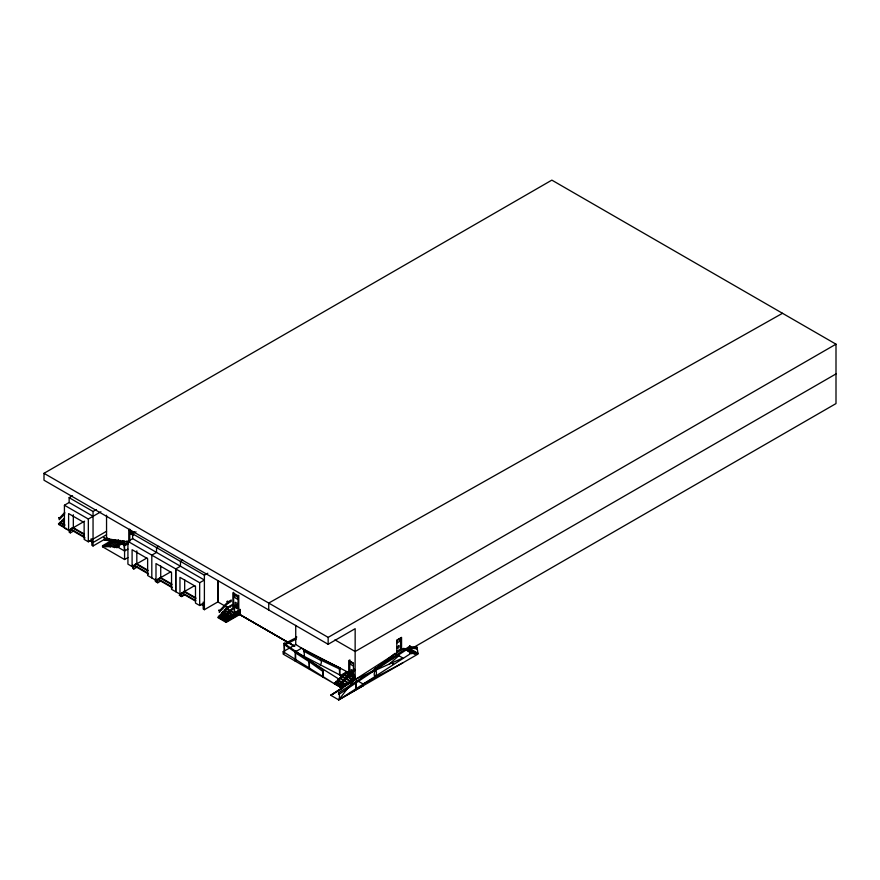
<?xml version="1.0" encoding="UTF-8"?>
<svg xmlns="http://www.w3.org/2000/svg" width="880" height="880" viewBox="0 0 880 880"><rect width="100%" height="100%" fill="white"/><g stroke="black" fill="none" stroke-linecap="round" stroke-linejoin="round"><path stroke-width="1.32" d="M217.877 580.668L217.855 601.909L228.173 607.871M334.499 683.056L342.617 688.435L334.499 683.749L334.499 683.056L336.116 682.132L344.234 686.488L355.157 678.667L342.265 687.632L342.617 688.435L334.433 683.771L334.499 683.056L342.309 687.742L336.116 681.439L337.909 680.405L346.027 684.904L355.179 678.678L338.712 699.875L330.748 695.277L403.557 648.45L411.51 653.004L411.51 653.708L413.655 653.136L413.655 653.829L414.733 653.213L414.733 653.895L415.811 653.279L415.811 653.972L416.944 653.312L416.944 654.005L418.077 653.345L418.077 654.038L338.712 699.875L411.51 653.004M338.855 694.43L374.627 670.461L374.638 669.108L409.475 646.437L416.702 647.471M338.547 694.177L338.558 692.813L375.045 669.262M339.845 669.537L340.153 667.931L321.013 658.801M348.062 683.232L339.944 678.535L339.944 677.853L348.062 682.539L348.062 683.232L346.027 684.904L337.909 679.712L344.245 686.125L355.113 678.722M363.11 685.773L363.121 683.947L402.842 662.827M104.423 539.902L118.789 540.76L124.795 545.622L124.817 544.236L118.789 540.76L104.423 538.131L104.423 540.001L118.8 542.146L124.795 545.622L128.359 543.741M309.331 662.266L309.749 660.715L284.405 643.753M375.045 670.637L374.737 668.987L392.92 657.349M323.378 671.352L323.488 670.01L309.749 660.715L309.749 662.068L323.081 671.572M338.69 692.604C339.768 691.493 339.658 701.118 338.701 699.457M355.608 688.809L355.949 681.714L356.037 688.996M356.29 681.912L355.608 681.912M374.891 668.811C379.83 675.323 370.997 680.889 375.551 668.866M417.208 647.064C415.69 646.008 419.001 652.036 417.219 653.917M124.894 543.983C123.068 541.497 125.708 560.45 124.223 543.983L124.795 545.622M124.223 550.121L124.894 550.121M235.037 605.616C234.058 604.12 234.421 613.239 234.993 612.326M284.317 653.158L284.229 643.115L284.57 651.761M284.57 643.313L283.932 643.412M295.075 660.781L295.757 660.781L295.075 660.781L295.416 650.925L295.757 659.571M295.757 651.123L295.075 651.123M303.853 649.737C302.467 648.824 305.569 654.72 303.864 656.59M309.32 668.877L309.155 660.242L309.496 668.712M309.496 660.44L308.814 660.44M320.749 658.526C319.242 657.547 322.74 662.013 320.749 664.279M322.575 669.801L323.235 669.746L322.894 676.841L322.564 669.746L323.224 669.801M322.575 676.698L323.235 676.643M339.339 667.755L340.01 667.711L339.669 674.806L339.328 667.711L339.999 667.755M339.328 674.608L340.01 674.608M351.582 679.734L351.428 679.745M64.801 512.391L59.235 518.342L59.235 519.728L64.801 513.81M227.623 602.074L219.274 611.006L219.274 612.392L227.623 603.526L231.231 601.447L231.231 599.995L227.623 602.074L227.623 603.526M350.922 672.056L342.496 680.856L342.496 682.242L354.651 670.681L354.651 669.229L350.922 672.056L350.922 673.508M234.366 607.541L225.929 616.275L225.929 614.889L234.366 606.089L234.366 612.238M389.213 664.114L398.871 655.732M371.921 671.858L394.9 653.455L402.842 657.998L355.113 679.393L330.748 695.277L341.429 689.117M58.762 524.205L59.323 524.392L58.52 523.655L60.137 522.72L64.779 525.404M303.281 656.447L303.765 656.722M320.177 665.291L320.65 665.566M416.702 648.846L409.53 647.79L374.627 670.461L392.502 657.151L392.92 658.724M374.627 670.461L392.612 657.107L374.748 669.009M338.712 699.875L363.066 685.817L363.055 683.98L355.113 679.393L355.157 628.683L328.152 644.281L44 480.216L44 473.319L551.848 180.125L836 344.179L836 403.579L410.135 649.451L410.135 648.758L408.991 649.418L408.991 648.725L407.858 649.385M93.049 516.307L69.146 502.502L69.146 497.673L72.523 495.726M84.579 521.191L68.607 530.409L64.427 528L64.427 505.23L69.146 502.502M64.251 522.335L61.919 520.993L63.954 518.441M60.137 522.72L61.919 520.993M69.146 497.673L93.049 511.478L96.426 509.531M64.427 505.23L88.33 519.035L100.925 511.753M69.146 529.87L69.146 532.169L70.345 532.862L73.722 530.915M68.607 530.409L68.607 513.579L84.139 522.544L84.139 539.385L88.33 541.794L106.546 531.278M106.546 534.721L93.049 542.52L89.584 540.529M91.85 539.528L91.85 545.281L93.049 545.974L106.546 538.175L106.546 515.207M128.777 542.003L128.777 529.793L129.789 529.199L129.789 541.409M127.886 557.601L124.575 559.515L102.531 546.788L102.531 545.743L111.342 540.661M102.531 546.788L113.014 540.584M102.531 545.743L106.051 546.744L106.051 545.71L115.973 539.99L115.973 541.024L114.125 539.957L114.125 540.991M133.441 535.392L130.933 533.94L130.933 531.322L131.054 533.874L133.562 535.326M106.051 546.744L108.262 545.479M108.141 545.886L118.063 540.155L122.606 541.75L122.606 540.716L124.696 541.915L124.696 540.881L114.774 546.502L114.774 547.646L110.418 546.161L110.418 547.195L108.141 545.886L108.141 546.92L106.051 545.71M134.519 531.927L133.496 532.51L128.777 529.793M133.441 532.774L130.933 531.322M110.418 546.161L120.329 540.441M146.949 557.975L132.099 566.544L127.919 564.135L127.919 541.365L132.638 538.637L132.638 533.808L136.015 531.861M112.684 546.436L122.606 540.716M114.774 546.502L117.051 547.822L117.051 546.678L126.962 540.958L126.962 542.19M117.051 546.678L124.575 551.023L127.886 549.12M158.785 546.304L156.53 547.602L156.53 552.431L151.811 555.159L151.811 577.929M132.638 564.85L132.638 568.304L133.826 568.997L137.203 567.05M182.743 560.087L180.433 561.407L132.638 533.808M132.099 566.544L132.099 549.714L147.631 558.679L147.631 575.509L155.991 580.338L170.841 571.769M194.744 585.585L179.96 594.121L175.769 591.712L175.714 568.964L180.499 566.214M155.342 579.117L155.342 581.416L157.729 582.791L161.106 580.844M180.433 566.236L180.499 561.385L204.391 575.19L207.768 573.243M127.919 541.365L199.672 582.736L204.391 580.019L132.638 538.637M179.234 595.21L181.687 596.574L185.053 594.627M179.96 594.121L179.96 577.357L195.492 586.333L195.492 603.097L199.672 605.506L204.391 602.778M203.203 602.096L203.203 608.993L204.391 609.686L217.899 601.887L217.899 580.888M238.051 595.705L238.051 608.751L232.914 605.781L232.914 592.735L238.051 595.705L238.766 595.298L238.766 608.333L237.798 608.894L233.079 606.166L234.751 605.209M226.215 608.146L234.333 612.832L234.333 613.525L226.215 608.828L226.215 608.146L232.166 604.703M224.422 609.862L232.551 614.559L232.551 615.252L224.422 610.555L224.422 609.862L232.166 605.396M240.295 610.775L230.989 616.143L230.989 616.836L222.871 612.139L224.422 610.555M232.914 605.781L234.047 605.605M240.295 611.468L229.801 617.529L229.801 618.211L221.672 613.525L222.871 612.139M240.295 612.15L228.481 618.97L228.481 619.663L220.352 614.977L221.672 613.525M238.073 603.944L234.696 605.891L234.696 607.343L238.073 605.396M240.295 612.843L227.227 620.389L227.227 621.082L219.098 616.385L220.352 614.977M294.657 646.151L239.822 614.493L226.149 622.391L218.031 617.694L219.098 616.385M234.333 612.832L240.295 609.4M232.551 614.559L240.295 610.082M218.031 617.012L226.149 621.698L240.295 613.536M296.153 637.681L284.768 643.555L284.768 644.93L296.01 652.718L296.01 651.398M284.405 645.139L296.153 639.067M295.592 652.949L309.694 662.057M44 473.319L328.152 637.373L836 344.179M320.595 658.977L321.013 660.187L340.153 669.284M320.595 660.363L304.117 651.321L304.117 649.968L320.947 658.768M836 373.912L355.157 651.519L334.961 639.859M345.554 672.54L346.995 671.715L355.113 676.401L353.683 677.226L345.554 672.54L345.554 673.233L353.683 677.919L353.683 677.226M343.882 674.19L352.011 678.887L352.011 679.58L343.882 674.883L345.554 673.233M341.968 675.983L350.097 680.68L350.097 681.373L341.968 676.676L343.882 674.883M349.8 672.023L348.722 672.639L348.722 660.429L353.441 663.157L353.441 675.367L354.519 674.74L349.8 672.023L349.8 659.813M339.944 677.853L341.968 676.676M337.909 679.712L339.944 678.535M396.781 651.266L400.598 649.055L401.555 649.605L401.555 637.362L396.781 640.123L396.781 652.366M352.011 678.887L355.113 677.094M412.577 653.092L404.635 648.505L403.557 649.121L403.557 648.45M350.097 680.68L355.113 677.787M414.733 653.895L405.713 648.549L404.635 649.176L404.635 648.505M348.062 682.539L355.113 678.469M412.401 652.003L414.667 653.312L406.78 648.626L405.713 649.242L405.713 648.549M283.173 651.695L334.433 683.771L283.173 654.115L283.173 651.695L295.735 644.468L295.735 625.383M295.317 651.827L301.664 648.175L346.995 671.715L340.648 675.367L296.516 652.443M782.507 313.291L268.73 603.064L268.73 609.972M124.817 544.236L128.37 542.355M350.966 679.888L351.582 679.525M104.269 545.501L104.335 545.523M337.909 680.405L346.038 684.409M409.838 648.032L409.838 646.646M410.135 648.758L418.077 653.345M408.991 648.725L416.944 653.312M415.811 653.345L407.858 648.692L406.78 649.308L406.78 648.626M408.045 651.134L410.311 652.454M353.441 663.377L350.933 661.925L350.933 664.554L353.441 665.995M235.235 606.287L238.766 608.333M106.502 537.625L110.066 539.682M355.773 683.738L355.773 682.352M222.871 611.457L230.989 616.143M61.919 520.3L64.251 521.642M147.917 570.229L136.818 563.816L136.818 550.869M171.809 584.023L160.721 577.621L160.721 566.016M195.767 597.806L184.679 591.404L184.679 579.788M221.672 612.832L229.801 617.529M84.425 534.094L73.326 527.692L73.326 514.745M135.443 563.673L147.895 570.867M159.456 577.555L171.908 584.749M183.414 591.338L195.866 598.532M71.951 527.549L84.403 534.732M220.352 614.284L228.481 618.97M60.137 522.027L64.779 524.711M336.116 681.439L344.245 686.125M134.31 565.169L147.895 573.001M158.323 579.04L171.908 586.883M182.281 592.823L195.866 600.666M70.818 529.034L84.403 536.877M148.544 574.035L133.826 565.543L133.826 568.997M172.447 587.84L157.729 579.337L157.729 582.791M195.272 600.963L181.687 593.12L181.687 596.574M200.937 604.23L204.391 606.232M85.063 537.911L70.345 529.408L70.345 532.862M219.098 615.692L227.227 620.389M58.52 523.655L64.394 527.043M58.52 524.337L66.649 529.034L66.649 528.341M295.735 644.468L308.638 652.531M296.483 652.553L299.97 654.731M302.291 656.183L339.482 679.459M118.789 540.76L118.8 542.146M416.405 647.207L416.405 648.593M409.53 646.404L409.53 647.79M400.598 638.165L400.598 649.055M355.476 682.11L355.476 683.496M340.648 675.367L340.648 677.776M328.152 637.373L328.152 644.281M238.579 610.379L238.579 615.219M237.215 605.363L237.215 603.427L235.18 602.25L235.18 604.186M233.629 592.328L233.629 605.363M230.45 605.693L230.45 607.068M227.755 602.008L227.755 603.449M226.149 621.698L226.149 622.391M204.391 575.19L204.391 609.686M199.672 582.736L199.672 605.506M180.499 593.582L180.433 595.903M175.769 568.942L175.769 591.712L171.534 589.314L171.534 572.55L155.991 563.574L155.991 580.338M156.53 579.799L156.53 582.098M124.575 551.023L124.575 559.515M118.063 540.155L118.063 541.2M93.049 511.478L93.049 545.974M91.19 538.659L91.19 540.793M88.33 519.035L88.33 541.794M58.762 523.512L58.762 524.48M392.766 656.843L393.437 656.898L392.766 656.843M392.766 663.751L393.437 663.795L392.766 663.751M409.684 646.151L410.344 646.25L409.772 646.063M409.684 653.048L410.344 653.147L409.772 652.96M58.674 517.671L59.334 517.715L58.707 517.616M103.774 537.548L104.423 537.647L103.862 537.46M218.713 610.335L219.373 610.379L218.713 610.335M218.713 616.957L219.373 617.001L218.746 616.913M227.128 601.381L227.799 601.425L227.128 601.381M227.128 608.003L227.799 608.047L227.128 608.003M225.929 614.405L226.6 614.46L225.962 614.361M225.929 621.027L226.6 621.082L225.929 621.027M295.999 636.977L296.67 637.032L295.999 636.977M342.496 680.372L343.145 680.471L342.584 680.284M342.496 686.994L343.145 687.093L342.584 686.906M350.933 671.528L351.593 671.572L350.933 671.528M118.294 540.463L118.954 540.54L118.294 540.463M118.294 546.612L118.954 546.678L118.294 546.612M399.322 638.979L397.045 640.299L397.045 642.917L399.322 641.608L399.322 638.979M398.915 645.843L397.353 646.745L397.353 648.538L398.915 647.647L398.915 645.843M237.413 596.519L234.905 595.078L234.905 597.696L237.413 599.148L237.413 596.519M353.265 670.802L351.241 669.636L351.241 671.561L353.265 672.738L353.265 670.802M227.469 607.365L224.301 605.528L227.469 607.365M294.569 646.206L239.734 614.548L294.547 646.184"/></g></svg>
